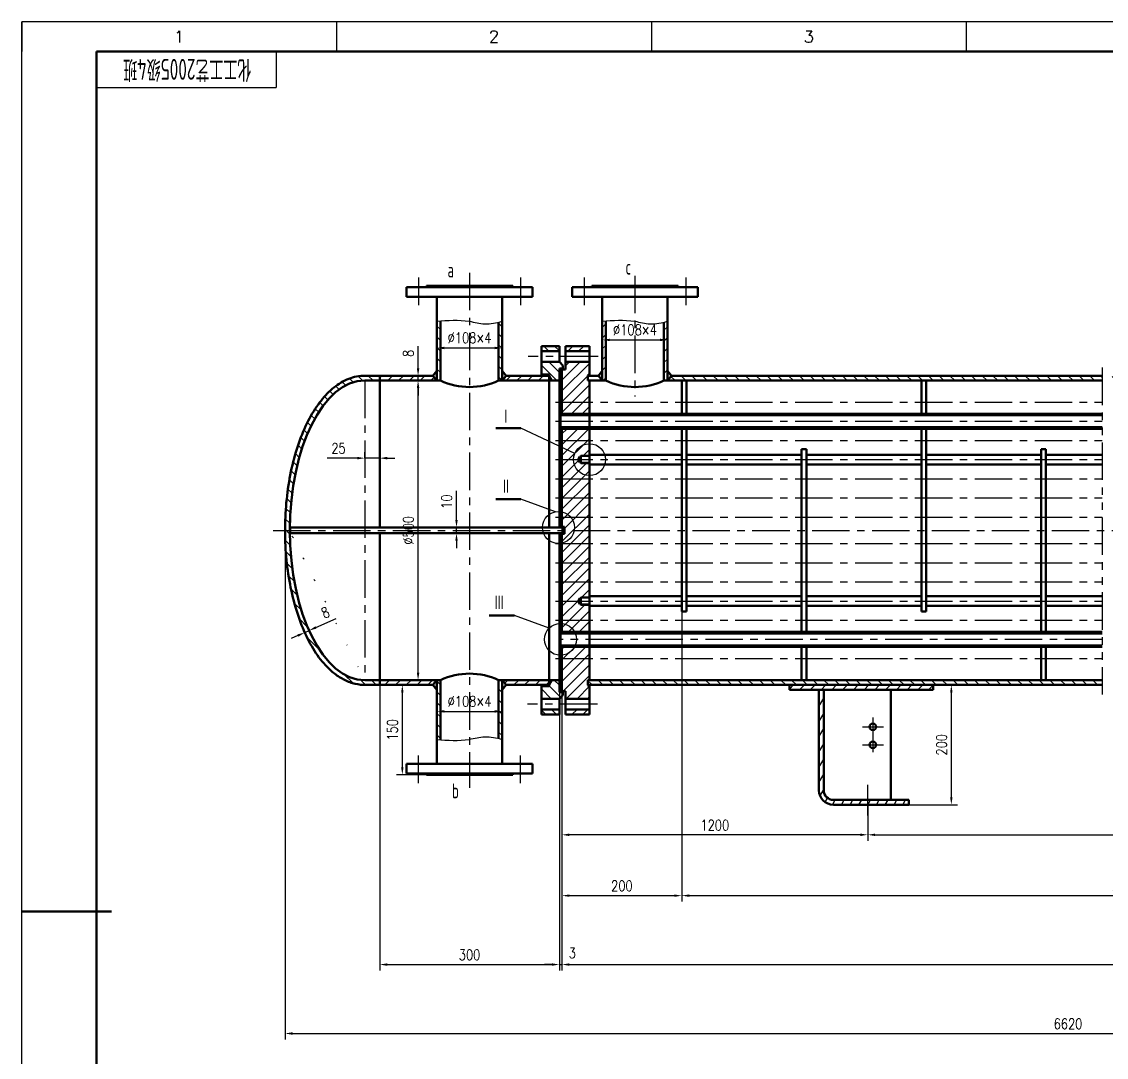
# Model space of a CAD drawing. Header units: millimetres. Extents: x -125 to 4088, y -50 to 2920.
# Drawn here: x -125 to 1686, y 1191 to 2920 of the extents above; entities that cross this region are included whole.
import ezdxf
from ezdxf.enums import TextEntityAlignment as Align

# ---------------------------------------------------------------- set-up
doc = ezdxf.new("R2010")
doc.units = ezdxf.units.MM
doc.header["$LTSCALE"] = 50
doc.linetypes.add('CENTER', pattern=[2, 1.25, -0.25, 0.25, -0.25])
doc.linetypes.add('PHANTOM', pattern=[2.5, 1.25, -0.25, 0.25, -0.25, 0.25, -0.25])
doc.layers.add('1轮廓实线层', color=7, linetype='Continuous', lineweight=50)
doc.layers.add('图框层', color=7, linetype='Continuous', lineweight=50)
for name, color, linetype in [('2细线层', 4, 'Continuous'), ('3中心线层', 1, 'CENTER'), ('5剖面线层', 2, 'Continuous'), ('6文字层', 3, 'Continuous'), ('7标注层', 4, 'Continuous'), ('9双点划线层', 6, 'PHANTOM')]:
    doc.layers.add(name, color=color, linetype=linetype)
doc.styles.add('PC_TEXTSTYLE', font='isocp.shx', dxfattribs={"width": 0.8, "bigfont": 'hzfs.shx'})
doc.styles.add('TH_GBDIM', font='romans.shx', dxfattribs={"width": 0.8, "bigfont": 'gbcbig.shx'})
doc.dimstyles.new('TH_GBDIM', dxfattribs={"dimscale": 5, "dimtxt": 3.5, "dimasz": 2.5, "dimexe": 2, "dimexo": 0, "dimgap": 1.5, "dimtad": 1, "dimdec": 1, "dimzin": 0, "dimdsep": 46, "dimtxsty": 'TH_GBDIM', "dimcen": 2.5, "dimclrd": 130, "dimclre": 130, "dimclrt": 3, "dimadec": 0, "dimazin": 0, "dimtfac": 0.714286, "dimtdec": 1, "dimtmove": 0, "dimatfit": 3, "dimfxl": 0, "dimtzin": 0, "dimlwd": -1, "dimlwe": -1, "dimarcsym": 0})
pattern_1 = [(0, (177.6696, 664.54855), (0.625, 0.625), [0.625, -0.625]), (90, (178.2946, 664.54855), (-0.625, 0.625), [0.625, -0.625])]
pattern_2 = [(45, (177.67, 503.648), (-8.980256, 8.980256), [])]
pattern_3 = [(135, (177.67, 503.648), (-8.98026, -8.98026), [])]

# ---------------------------------------------------------------- blocks, each defined once
blk = doc.blocks.new('*D7')
at = {"layer": '7标注层', "color": 130}
for p, q in [((844.4, 2404.4), (844.4, 2378.9)), ((953.4, 2404.4), (953.4, 2378.9)), ((856.9, 2388.9), (940.9, 2388.9))]:
    blk.add_line(p, q, dxfattribs=at)
for points in [[(856.9, 2390.9), (856.9, 2386.8), (844.4, 2388.9)], [(940.9, 2390.9), (940.9, 2386.8), (953.4, 2388.9)]]:
    blk.add_solid(points, dxfattribs=at)
at = {"layer": 'Defpoints', "color": 0}
for p in [(844.4, 2404.4), (953.4, 2404.4), (953.4, 2388.9)]:
    blk.add_point(p, dxfattribs=at)
at = {"layer": '7标注层', "color": 3, "insert": (898.9, 2405.6), "char_height": 17.5, "attachment_point": 5, "style": 'TH_GBDIM'}
blk.add_mtext('%%c108×4{}{}', dxfattribs=at)
blk = doc.blocks.new('*D8')
at = {"layer": '7标注层', "color": 130}
for p, q in [((568.2, 2391), (568.2, 2365.4)), ((677.2, 2391), (677.2, 2365.4)), ((580.7, 2375.4), (664.7, 2375.4))]:
    blk.add_line(p, q, dxfattribs=at)
for points in [[(580.7, 2377.5), (580.7, 2373.3), (568.2, 2375.4)], [(664.7, 2377.5), (664.7, 2373.3), (677.2, 2375.4)]]:
    blk.add_solid(points, dxfattribs=at)
at = {"layer": 'Defpoints', "color": 0}
for p in [(568.2, 2391), (677.2, 2391), (677.2, 2375.4)]:
    blk.add_point(p, dxfattribs=at)
at = {"layer": '7标注层', "color": 3, "insert": (622.7, 2392.2), "char_height": 17.5, "attachment_point": 5, "style": 'TH_GBDIM'}
blk.add_mtext('%%c108×4{}{}', dxfattribs=at)
blk = doc.blocks.new('*D9')
at = {"layer": '7标注层', "color": 130}
for p, q in [((568.2, 1784.4), (568.2, 1758.8)), ((677.2, 1784.4), (677.2, 1758.8)), ((580.7, 1768.8), (664.7, 1768.8))]:
    blk.add_line(p, q, dxfattribs=at)
for points in [[(580.7, 1770.9), (580.7, 1766.7), (568.2, 1768.8)], [(664.7, 1770.9), (664.7, 1766.7), (677.2, 1768.8)]]:
    blk.add_solid(points, dxfattribs=at)
at = {"layer": 'Defpoints', "color": 0}
for p in [(568.2, 1784.4), (677.2, 1784.4), (677.2, 1768.8)]:
    blk.add_point(p, dxfattribs=at)
at = {"layer": '7标注层', "color": 3, "insert": (622.7, 1785.5), "char_height": 17.5, "attachment_point": 5, "style": 'TH_GBDIM'}
blk.add_mtext('%%c108×4{}{}', dxfattribs=at)
blk = doc.blocks.new('*D13')
at = {"layer": '7标注层', "color": 130}
for p, q in [((777, 1802.5), (777, 1336.2)), ((2750.8, 1802.5), (2750.8, 1336.2)), ((789.5, 1346.2), (2738.3, 1346.2))]:
    blk.add_line(p, q, dxfattribs=at)
for points in [[(789.5, 1348.3), (789.5, 1344.1), (777, 1346.2)], [(2738.3, 1348.3), (2738.3, 1344.1), (2750.8, 1346.2)]]:
    blk.add_solid(points, dxfattribs=at)
at = {"layer": 'Defpoints', "color": 0}
for p in [(777, 1802.5), (2750.8, 1802.5), (2750.8, 1346.2)]:
    blk.add_point(p, dxfattribs=at)
at = {"layer": '7标注层', "color": 3, "insert": (1763.9, 1362.5), "char_height": 17.5, "attachment_point": 5, "style": 'TH_GBDIM'}
blk.add_mtext('5994{}{}', dxfattribs=at)
blk = doc.blocks.new('*D14')
at = {"layer": '7标注层', "color": 130}
for p, q in [((472.7, 1813), (472.7, 1336.2)), ((772.7, 1803), (772.7, 1336.2)), ((485.2, 1346.2), (760.2, 1346.2))]:
    blk.add_line(p, q, dxfattribs=at)
for points in [[(485.2, 1348.2), (485.2, 1344.1), (472.7, 1346.2)], [(760.2, 1348.2), (760.2, 1344.1), (772.7, 1346.2)]]:
    blk.add_solid(points, dxfattribs=at)
at = {"layer": 'Defpoints', "color": 0}
for p in [(472.7, 1813), (772.7, 1803), (772.7, 1346.2)]:
    blk.add_point(p, dxfattribs=at)
at = {"layer": '7标注层', "color": 3, "insert": (622.7, 1362.4), "char_height": 17.5, "attachment_point": 5, "style": 'TH_GBDIM'}
blk.add_mtext('300{}{}', dxfattribs=at)
blk = doc.blocks.new('*D15')
at = {"layer": '7标注层', "color": 130}
for p, q in [((435.2, 2191.5), (385.1, 2191.5)), ((447.7, 2191.5), (447.7, 2201.5)), ((472.7, 2191.5), (447.7, 2191.5)), ((472.7, 2191.5), (472.7, 2201.5)), ((485.2, 2191.5), (497.7, 2191.5))]:
    blk.add_line(p, q, dxfattribs=at)
for points in [[(435.2, 2193.6), (435.2, 2189.4), (447.7, 2191.5)], [(485.2, 2193.6), (485.2, 2189.4), (472.7, 2191.5)]]:
    blk.add_solid(points, dxfattribs=at)
at = {"layer": 'Defpoints', "color": 0}
for p in [(447.7, 2191.5), (472.7, 2191.5), (472.7, 2191.5)]:
    blk.add_point(p, dxfattribs=at)
at = {"layer": '7标注层', "color": 3, "insert": (403.9, 2207.8), "char_height": 17.5, "attachment_point": 5, "style": 'TH_GBDIM'}
blk.add_mtext('25{}{}', dxfattribs=at)
blk = doc.blocks.new('*D16')
at = {"layer": '7标注层', "color": 130}
for p, q in [((772.7, 1377.9), (772.7, 1336.2)), ((777, 1377.9), (777, 1336.2)), ((760.2, 1346.2), (747.7, 1346.2)), ((772.7, 1346.2), (777, 1346.2)), ((789.5, 1346.2), (802, 1346.2))]:
    blk.add_line(p, q, dxfattribs=at)
for points in [[(760.2, 1348.3), (760.2, 1344.1), (772.7, 1346.2)], [(789.5, 1348.3), (789.5, 1344.1), (777, 1346.2)]]:
    blk.add_solid(points, dxfattribs=at)
at = {"layer": 'Defpoints', "color": 0}
for p in [(772.7, 1377.9), (777, 1377.9), (777, 1346.2)]:
    blk.add_point(p, dxfattribs=at)
at = {"layer": '7标注层', "color": 3, "insert": (794.1, 1365.5), "char_height": 17.5, "attachment_point": 5, "style": 'TH_GBDIM'}
blk.add_mtext('3{}{}', dxfattribs=at)
blk = doc.blocks.new('*D17')
at = {"layer": '7标注层', "color": 130}
for p, q in [((977, 1935.5), (977, 1451.2)), ((2550.8, 1935.5), (2550.8, 1451.2)), ((989.5, 1461.2), (2538.3, 1461.2))]:
    blk.add_line(p, q, dxfattribs=at)
for points in [[(989.5, 1463.3), (989.5, 1459.2), (977, 1461.2)], [(2538.3, 1463.3), (2538.3, 1459.2), (2550.8, 1461.2)]]:
    blk.add_solid(points, dxfattribs=at)
at = {"layer": 'Defpoints', "color": 0}
for p in [(977, 1935.5), (2550.8, 1935.5), (2550.8, 1461.2)]:
    blk.add_point(p, dxfattribs=at)
at = {"layer": '7标注层', "color": 3, "insert": (1763.9, 1478), "char_height": 17.5, "attachment_point": 5, "style": 'TH_GBDIM'}
blk.add_mtext('200×28=5600{}{}', dxfattribs=at)
blk = doc.blocks.new('*D18')
at = {"layer": '7标注层', "color": 130}
for p, q in [((1287.4, 1613), (1287.4, 1552.8)), ((2255.3, 1613), (2255.3, 1552.8)), ((1299.9, 1562.8), (2242.8, 1562.8))]:
    blk.add_line(p, q, dxfattribs=at)
for points in [[(1299.9, 1564.8), (1299.9, 1560.7), (1287.4, 1562.8)], [(2242.8, 1564.8), (2242.8, 1560.7), (2255.3, 1562.8)]]:
    blk.add_solid(points, dxfattribs=at)
at = {"layer": 'Defpoints', "color": 0}
for p in [(1287.4, 1613), (2255.3, 1613), (2255.3, 1562.8)]:
    blk.add_point(p, dxfattribs=at)
at = {"layer": '7标注层', "color": 3, "insert": (1771.4, 1579), "char_height": 17.5, "attachment_point": 5, "style": 'TH_GBDIM'}
blk.add_mtext('3600{}{}', dxfattribs=at)
blk = doc.blocks.new('*D19')
at = {"layer": '7标注层', "color": 130}
for p, q in [((777, 1677.5), (777, 1552.8)), ((1287.4, 1582.9), (1287.4, 1552.8)), ((1274.9, 1562.8), (789.5, 1562.8))]:
    blk.add_line(p, q, dxfattribs=at)
for points in [[(789.5, 1564.9), (789.5, 1560.7), (777, 1562.8)], [(1274.9, 1564.9), (1274.9, 1560.7), (1287.4, 1562.8)]]:
    blk.add_solid(points, dxfattribs=at)
at = {"layer": 'Defpoints', "color": 0}
for p in [(777, 1677.5), (1287.4, 1582.9), (777, 1562.8)]:
    blk.add_point(p, dxfattribs=at)
at = {"layer": '7标注层', "color": 3, "insert": (1032.2, 1579), "char_height": 17.5, "attachment_point": 5, "style": 'TH_GBDIM'}
blk.add_mtext('1200{}{}', dxfattribs=at)
blk = doc.blocks.new('*D20')
at = {"layer": '7标注层', "color": 130}
for p, q in [((1401.9, 1813), (1437.1, 1813)), ((1427.1, 1625.5), (1427.1, 1800.5)), ((1356.1, 1613), (1437.1, 1613))]:
    blk.add_line(p, q, dxfattribs=at)
for points in [[(1425, 1800.5), (1429.1, 1800.5), (1427.1, 1813)], [(1425, 1625.5), (1429.1, 1625.5), (1427.1, 1613)]]:
    blk.add_solid(points, dxfattribs=at)
at = {"layer": 'Defpoints', "color": 0}
for p in [(1401.9, 1813), (1427.1, 1813), (1356.1, 1613)]:
    blk.add_point(p, dxfattribs=at)
at = {"layer": '7标注层', "color": 3, "insert": (1410.8, 1713), "char_height": 17.5, "attachment_point": 5, "rotation": 90, "style": 'TH_GBDIM'}
blk.add_mtext('200{}{}', dxfattribs=at)
blk = doc.blocks.new('*D21')
at = {"layer": '7标注层', "color": 130}
for p, q in [((550.7, 1813), (500.5, 1813)), ((510.5, 1675.5), (510.5, 1800.5)), ((550.7, 1663), (500.5, 1663))]:
    blk.add_line(p, q, dxfattribs=at)
for points in [[(508.4, 1800.5), (512.6, 1800.5), (510.5, 1813)], [(508.4, 1675.5), (512.6, 1675.5), (510.5, 1663)]]:
    blk.add_solid(points, dxfattribs=at)
at = {"layer": 'Defpoints', "color": 0}
for p in [(510.5, 1813), (550.7, 1813), (550.7, 1663)]:
    blk.add_point(p, dxfattribs=at)
at = {"layer": '7标注层', "color": 3, "insert": (494.2, 1738), "char_height": 17.5, "attachment_point": 5, "rotation": 90, "style": 'TH_GBDIM'}
blk.add_mtext('150{}{}', dxfattribs=at)
blk = doc.blocks.new('*D22')
at = {"layer": '7标注层', "color": 130}
for p, q in [((314.7, 2071.9), (314.7, 1221.1)), ((2929, 2070.8), (2929, 1221.1)), ((327.2, 1231.1), (2916.5, 1231.1))]:
    blk.add_line(p, q, dxfattribs=at)
for points in [[(327.2, 1233.2), (327.2, 1229), (314.7, 1231.1)], [(2916.5, 1233.2), (2916.5, 1229), (2929, 1231.1)]]:
    blk.add_solid(points, dxfattribs=at)
at = {"layer": 'Defpoints', "color": 0}
for p in [(314.7, 2071.9), (2929, 2070.8), (2929, 1231.1)]:
    blk.add_point(p, dxfattribs=at)
at = {"layer": '7标注层', "color": 3, "insert": (1621.9, 1247.3), "char_height": 17.5, "attachment_point": 5, "style": 'TH_GBDIM'}
blk.add_mtext('6620{}{}', dxfattribs=at)
blk = doc.blocks.new('*D50')
at = {"layer": '7标注层', "color": 130}
for p, q in [((777, 1539.2), (777, 1451.2)), ((977, 1539.2), (977, 1451.2)), ((789.5, 1461.2), (964.5, 1461.2))]:
    blk.add_line(p, q, dxfattribs=at)
for points in [[(789.5, 1463.3), (789.5, 1459.2), (777, 1461.2)], [(964.5, 1463.3), (964.5, 1459.2), (977, 1461.2)]]:
    blk.add_solid(points, dxfattribs=at)
at = {"layer": 'Defpoints', "color": 0}
for p in [(777, 1539.2), (977, 1539.2), (977, 1461.2)]:
    blk.add_point(p, dxfattribs=at)
at = {"layer": '7标注层', "color": 3, "insert": (877, 1477.5), "char_height": 17.5, "attachment_point": 5, "style": 'TH_GBDIM'}
blk.add_mtext('200{}{}', dxfattribs=at)
blk = doc.blocks.new('*D51')
at = {"layer": '7标注层', "color": 130}
for p, q in [((366.2, 1908.9), (399.8, 1924)), ((347.5, 1900.5), (354.8, 1903.7)), ((354.8, 1903.8), (358.9, 1894.6)), ((336.1, 1895.3), (324.7, 1890.2)), ((347.5, 1900.5), (351.6, 1891.3))]:
    blk.add_line(p, q, dxfattribs=at)
for points in [[(365.4, 1910.8), (367.1, 1907), (354.8, 1903.7)], [(335.3, 1897.2), (337, 1893.4), (347.5, 1900.5)]]:
    blk.add_solid(points, dxfattribs=at)
at = {"layer": 'Defpoints', "color": 0}
for p in [(354.8, 1903.8), (354.8, 1903.7), (347.5, 1900.5)]:
    blk.add_point(p, dxfattribs=at)
at = {"layer": '7标注层', "color": 3, "insert": (382, 1933.8), "char_height": 17.5, "attachment_point": 5, "rotation": 24.2265, "style": 'TH_GBDIM'}
blk.add_mtext('8{}{}', dxfattribs=at)
blk = doc.blocks.new('*D53')
at = {"layer": '7标注层', "color": 130}
for p, q in [((514.4, 2321), (546.8, 2321)), ((536.8, 1833.5), (536.8, 2308.5)), ((511, 1821), (546.8, 1821))]:
    blk.add_line(p, q, dxfattribs=at)
for points in [[(534.7, 2308.5), (538.9, 2308.5), (536.8, 2321)], [(534.7, 1833.5), (538.9, 1833.5), (536.8, 1821)]]:
    blk.add_solid(points, dxfattribs=at)
at = {"layer": 'Defpoints', "color": 0}
for p in [(514.4, 2321), (536.8, 2321), (511, 1821)]:
    blk.add_point(p, dxfattribs=at)
at = {"layer": '7标注层', "color": 3, "insert": (520.5, 2071), "char_height": 17.5, "attachment_point": 5, "rotation": 90, "style": 'TH_GBDIM'}
blk.add_mtext('%%c500{}{}', dxfattribs=at)
blk = doc.blocks.new('*D54')
at = {"layer": '7标注层', "color": 130}
for p, q in [((536.8, 2341.5), (536.8, 2378.3)), ((530.6, 2321), (546.8, 2321)), ((535.3, 2329), (546.8, 2329)), ((536.8, 2321), (536.8, 2329)), ((536.8, 2308.5), (536.8, 2296))]:
    blk.add_line(p, q, dxfattribs=at)
for points in [[(534.7, 2341.5), (538.9, 2341.5), (536.8, 2329)], [(534.7, 2308.5), (538.9, 2308.5), (536.8, 2321)]]:
    blk.add_solid(points, dxfattribs=at)
at = {"layer": 'Defpoints', "color": 0}
for p in [(530.6, 2321), (535.3, 2329), (536.8, 2329)]:
    blk.add_point(p, dxfattribs=at)
at = {"layer": '7标注层', "color": 3, "insert": (520.5, 2366.2), "char_height": 17.5, "attachment_point": 5, "rotation": 90, "style": 'TH_GBDIM'}
blk.add_mtext('8{}{}', dxfattribs=at)
blk = doc.blocks.new('*D56')
at = {"layer": '7标注层', "color": 130}
for p, q in [((600.9, 2088.5), (600.9, 2136.7)), ((608.3, 2076), (590.9, 2076)), ((608.3, 2066), (590.9, 2066)), ((600.9, 2066), (600.9, 2076)), ((600.9, 2053.5), (600.9, 2041))]:
    blk.add_line(p, q, dxfattribs=at)
for points in [[(598.8, 2088.5), (603, 2088.5), (600.9, 2076)], [(598.8, 2053.5), (603, 2053.5), (600.9, 2066)]]:
    blk.add_solid(points, dxfattribs=at)
at = {"layer": 'Defpoints', "color": 0}
for p in [(600.9, 2076), (608.3, 2076), (608.3, 2066)]:
    blk.add_point(p, dxfattribs=at)
at = {"layer": '7标注层', "color": 3, "insert": (584.6, 2118.8), "char_height": 17.5, "attachment_point": 5, "rotation": 90, "style": 'TH_GBDIM'}
blk.add_mtext('10{}{}', dxfattribs=at)
blk = doc.blocks.new('PC_TYDH_BLOCK')
at = {"layer": '2细线层', "linetype": 'Continuous'}
for p in [(60, 0), (0, -12)]:
    blk.add_line(p, (60, -12), dxfattribs=at)
at = {"layer": '6文字层', "style": 'PC_TEXTSTYLE', "width": 1.815486}
blk.add_attdef('图样代号', text='', height=7, rotation=180, dxfattribs=at).set_placement((58.24, -2.4), (2.35, -2.4), align=Align.FIT)

msp = doc.modelspace()

# ---------------------------------------------------------------- hatches: boundary and pattern name
at = {"layer": '5剖面线层'}
h = msp.add_hatch(dxfattribs=at)
h.set_pattern_fill('ANSI31', color=256, scale=4, angle=90, style=0)
h.set_pattern_definition(pattern_3)
edge = h.paths.add_edge_path()
edge.add_spline(control_points=[(574.22, 2420.43), (572.22, 2420.27), (570.22, 2420.1), (568.22, 2419.93)], knot_values=[0.3286804, 0.3286804, 0.3286804, 0.3286804, 6.2978922, 6.2978922, 6.2978922, 6.2978922], degree=3, periodic=0)
edge.add_line((568.22, 2419.93), (568.22, 2321))
edge.add_line((568.22, 2321), (574.22, 2321))
edge.add_line((574.22, 2321), (574.22, 2420.43))
edge = h.paths.add_edge_path()
edge.add_spline(control_points=[(677.22, 2419.9), (675.22, 2419.41), (673.22, 2418.92), (671.22, 2418.46)], knot_values=[103.9673169, 103.9673169, 103.9673169, 103.9673169, 110.0258481, 110.0258481, 110.0258481, 110.0258481], degree=3, periodic=0)
edge.add_line((671.22, 2418.46), (671.22, 2321))
edge.add_line((671.22, 2321), (677.22, 2321))
edge.add_line((677.22, 2321), (677.22, 2419.9))
h = msp.add_hatch(dxfattribs=at)
h.set_pattern_fill('ANSI31', color=256, scale=4, style=0)
h.set_pattern_definition(pattern_2)
edge = h.paths.add_edge_path()
edge.add_spline(control_points=[(850.35, 2420.43), (848.35, 2420.27), (846.35, 2420.1), (844.35, 2419.93)], knot_values=[0.3286804, 0.3286804, 0.3286804, 0.3286804, 6.2978922, 6.2978922, 6.2978922, 6.2978922], degree=3, periodic=0)
edge.add_line((844.35, 2419.93), (844.35, 2321))
edge.add_line((844.35, 2321), (850.35, 2321))
edge.add_line((850.35, 2321), (850.35, 2420.43))
edge = h.paths.add_edge_path()
edge.add_spline(control_points=[(953.35, 2419.9), (951.35, 2419.41), (949.35, 2418.92), (947.35, 2418.46)], knot_values=[103.9673169, 103.9673169, 103.9673169, 103.9673169, 110.0258481, 110.0258481, 110.0258481, 110.0258481], degree=3, periodic=0)
edge.add_line((947.35, 2418.46), (947.35, 2321))
edge.add_line((947.35, 2321), (953.35, 2321))
edge.add_line((953.35, 2321), (953.35, 2419.9))
h = msp.add_hatch(dxfattribs=at)
h.set_pattern_fill('ANSI31', color=256, scale=4, angle=90, style=0)
h.paths.add_polyline_path([(742.72, 2378.5), (742.72, 2370), (772.72, 2370), (772.72, 2378.5)])
h.paths.add_polyline_path([(742.72, 2352), (742.72, 2331), (755.72, 2331), (755.72, 2329), (760.34, 2321), (772.72, 2321), (772.72, 2329), (772.72, 2341), (778.72, 2341), (778.72, 2346), (772.72, 2352)])
h = msp.add_hatch(dxfattribs=at)
h.set_pattern_fill('ANSI31', color=256, scale=4, style=0)
h.set_pattern_definition(pattern_2)
h.paths.add_polyline_path([(823.02, 2378.5), (783.02, 2378.5), (783.02, 2370), (823.02, 2370)])
h = msp.add_hatch(color=256, dxfattribs=at)
h.paths.add_polyline_path([(568.22, 2321), (568.22, 2337.12), (561.65, 2329)])
h.paths.add_polyline_path([(677.22, 2321), (683.78, 2329), (677.22, 2337.12)])
h = msp.add_hatch(dxfattribs=at)
h.set_pattern_fill('纤维材料', color=256, style=0)
h.set_pattern_definition([(0, (177.6696, 664.5486), (1.25, 1.25), [1.25, -1.25]), (90, (178.9196, 664.5486), (-1.25, 1.25), [1.25, -1.25])])
h.paths.add_polyline_path([(772.72, 2321.64), (777.02, 2321.64), (777.02, 2339.04), (772.72, 2339.04), (772.72, 2329)])
h = msp.add_hatch(dxfattribs=at)
h.set_pattern_fill('ANSI31', color=256, scale=4, style=0)
h.paths.add_polyline_path([(823.02, 2321), (820.33, 2321), (820.33, 2329.57), (823.02, 2331), (823.02, 2352), (783.02, 2352), (783.02, 2339.5), (777.02, 2339.5), (777.02, 2285), (823.02, 2285)])
h.paths.add_polyline_path([(823.02, 2285), (777.02, 2285), (777.02, 2265.5), (823.02, 2265.5)])
h.paths.add_polyline_path([(823.02, 2240.5), (777.02, 2240.5), (777.02, 2221), (823.02, 2221)])
h.paths.add_polyline_path([(823.02, 2221), (777.02, 2221), (777.02, 2189), (804.13, 2189), (807.02, 2194), (808.41, 2194), (808.41, 2195.13), (823.02, 2195.13)])
h.paths.add_polyline_path([(823.02, 2182.88), (808.41, 2182.88), (808.41, 2184), (807.02, 2184), (804.13, 2189), (777.02, 2189), (777.02, 2157), (823.02, 2157)])
h.paths.add_polyline_path([(823.02, 2157), (777.02, 2157), (777.02, 2125), (823.02, 2125)])
h.paths.add_polyline_path([(823.02, 2125), (777.02, 2125), (777.02, 2093), (823.02, 2093)])
h.paths.add_polyline_path([(823.02, 2093), (777.02, 2093), (777.02, 2077), (781.02, 2077), (781.02, 2071), (823.02, 2071)])
h.paths.add_polyline_path([(823.02, 2071), (781.02, 2071), (781.02, 2065), (777.02, 2065), (777.02, 2049), (823.02, 2049)])
h.paths.add_polyline_path([(823.02, 2049), (777.02, 2049), (777.02, 2017), (823.02, 2017)])
h.paths.add_polyline_path([(823.02, 2017), (777.02, 2017), (777.02, 1985), (823.02, 1985)])
h.paths.add_polyline_path([(823.02, 1985), (777.02, 1985), (777.02, 1953), (804.13, 1953), (807.02, 1958), (808.41, 1958), (808.41, 1959.13), (823.02, 1959.13)])
h.paths.add_polyline_path([(823.02, 1946.88), (808.41, 1946.88), (808.41, 1948), (807.02, 1948), (804.13, 1953), (777.02, 1953), (777.02, 1921), (823.02, 1921)])
h.paths.add_polyline_path([(823.02, 1921), (777.02, 1921), (777.02, 1901.5), (823.02, 1901.5)])
h.paths.add_polyline_path([(823.02, 1876.5), (777.02, 1876.5), (777.02, 1857), (823.02, 1857)])
h.paths.add_polyline_path([(823.02, 1857), (777.02, 1857), (777.02, 1802.5), (783.02, 1802.5), (783.02, 1790), (823.02, 1790), (823.02, 1811), (820.33, 1812.44), (820.33, 1821), (823.02, 1821)])
h.paths.add_polyline_path([(823.02, 1772), (783.02, 1772), (783.02, 1763.5), (823.02, 1763.5)])
h = msp.add_hatch(color=256, dxfattribs=at)
h.paths.add_polyline_path([(838.09, 2329), (844.35, 2321), (844.35, 2337.49)])
h.paths.add_polyline_path([(953.35, 2337.49), (953.35, 2321), (959.92, 2329)])
h = msp.add_hatch(dxfattribs=at)
h.set_pattern_fill('ANSI31', color=256, scale=4, angle=90, style=0)
h.set_pattern_definition(pattern_3)
edge = h.paths.add_edge_path()
edge.add_ellipse((447.72, 2071), major_axis=(0, -250), ratio=0.5, start_angle=180, end_angle=268.67769, ccw=False)
edge.add_line((447.72, 2321), (472.72, 2321))
edge.add_line((472.72, 2321), (472.72, 2329))
edge.add_line((472.72, 2329), (447.72, 2329))
edge.add_spline(control_points=[(447.72, 2329), (443.21, 2329), (438.69, 2328.57), (429.75, 2326.85), (425.32, 2325.56), (416.61, 2322.17), (412.33, 2320.07), (400.13, 2312.85), (392.47, 2306.71), (378.01, 2291.97), (371.2, 2283.35), (358.37, 2263.65), (352.37, 2252.48), (341.59, 2228.21), (336.79, 2215.1), (328.54, 2187.4), (325.08, 2172.8), (319.6, 2142.59), (317.58, 2126.99), (315.25, 2097.88), (314.72, 2084.44), (314.72, 2071)], knot_values=[3.1415927, 3.1415927, 3.1415927, 3.1415927, 3.2375845, 3.2375845, 3.3335764, 3.3335764, 3.4295683, 3.4295683, 3.6130013, 3.6130013, 3.7964343, 3.7964343, 3.9857441, 3.9857441, 4.175054, 4.175054, 4.3643638, 4.3643638, 4.5536736, 4.5536736, 4.7123889, 4.7123889, 4.7123889, 4.7123889], degree=3, periodic=0)
edge.add_line((314.72, 2071), (322.72, 2071))
edge.add_ellipse((447.72, 2071), major_axis=(0, -250), ratio=0.5, start_angle=268.85401, end_angle=270, ccw=False)
edge = h.paths.add_edge_path()
edge.add_ellipse((447.72, 2071), major_axis=(0, -250), ratio=0.5, start_angle=271.32231, end_angle=360, ccw=False)
edge.add_ellipse((447.72, 2071), major_axis=(0, -250), ratio=0.5, start_angle=270, end_angle=271.14599, ccw=False)
edge.add_line((322.72, 2071), (314.72, 2071))
edge.add_spline(control_points=[(314.72, 2071), (314.72, 2068.41), (314.74, 2065.82), (315.02, 2047.21), (316.03, 2031.24), (319.53, 1999.93), (322.02, 1984.59), (328.42, 1955.08), (332.32, 1940.91), (341.43, 1914.22), (346.62, 1901.7), (358.17, 1878.72), (364.52, 1868.26), (378.21, 1849.77), (385.56, 1841.74), (398.63, 1830.56), (404.12, 1826.67), (415.42, 1820.27), (421.24, 1817.77), (433.1, 1814.27), (439.14, 1813.27), (446.03, 1813.02), (446.87, 1813), (447.72, 1813)], knot_values=[4.7123889, 4.7123889, 4.7123889, 4.7123889, 4.7429834, 4.7429834, 4.9322932, 4.9322932, 5.121603, 5.121603, 5.3109128, 5.3109128, 5.5002227, 5.5002227, 5.6895325, 5.6895325, 5.8788423, 5.8788423, 6.0076438, 6.0076438, 6.1364453, 6.1364453, 6.2652467, 6.2652467, 6.2831853, 6.2831853, 6.2831853, 6.2831853], degree=3, periodic=0)
edge.add_line((447.72, 1813), (472.72, 1813))
edge.add_line((472.72, 1813), (472.72, 1821))
edge.add_line((472.72, 1821), (447.72, 1821))
h = msp.add_hatch(dxfattribs=at)
h.set_pattern_fill('ANSI31', color=256, scale=4, style=0)
h.set_pattern_definition(pattern_2)
h.paths.add_polyline_path([(561.65, 2329), (472.72, 2329), (472.72, 2321), (568.22, 2321)])
h.paths.add_polyline_path([(755.72, 2329), (683.78, 2329), (677.22, 2321), (755.72, 2321)])
h.paths.add_polyline_path([(568.22, 1821), (472.72, 1821), (472.72, 1813), (561.65, 1813)])
h.paths.add_polyline_path([(755.72, 1821), (677.22, 1821), (683.78, 1813), (755.72, 1813)])
h = msp.add_hatch(color=256, dxfattribs=at)
h.paths.add_polyline_path([(742.72, 2331), (741.56, 2329), (743.87, 2329)])
h.paths.add_polyline_path([(755.72, 2329), (755.72, 2321), (760.34, 2321)])
h = msp.add_hatch(dxfattribs=at)
h.set_pattern_fill('ANSI31', color=256, scale=4, angle=90, style=0)
h.paths.add_polyline_path([(1678.9, 2329), (959.92, 2329), (953.35, 2321), (1678.9, 2321)])
h.paths.add_polyline_path([(2717.75, 2329), (1695.52, 2329), (1695.52, 2321), (2717.75, 2321)])
h.paths.add_polyline_path([(1678.9, 1821), (810.02, 1821), (810.02, 1813), (1678.9, 1813)])
h.paths.add_polyline_path([(2569.81, 1821), (1695.52, 1821), (1695.52, 1813), (2563.24, 1813)])
for points in [[(823.02, 2331), (820.33, 2329.57), (820.33, 2329), (824.17, 2329)], [(823.02, 1811), (820.33, 1812.44), (820.33, 1813), (824.17, 1813)]]:
    msp.add_hatch(color=256, dxfattribs=at).paths.add_polyline_path(points)
h = msp.add_hatch(color=256, dxfattribs=at)
h.paths.add_polyline_path([(777.02, 2267.49), (774.52, 2265.5), (777.02, 2265.5)])
h.paths.add_polyline_path([(777.02, 2240.5), (774.52, 2240.5), (777.02, 2238.52)])
h = msp.add_hatch(color=256, dxfattribs=at)
edge = h.paths.add_edge_path()
edge.add_ellipse((447.72, 2071), major_axis=(0, -250), ratio=0.5, start_angle=268.67769, end_angle=268.85401)
edge.add_line((322.74, 2076), (324.25, 2076))
edge.add_line((324.25, 2076), (322.75, 2076.77))
edge = h.paths.add_edge_path()
edge.add_line((324.25, 2066), (322.74, 2066))
edge.add_ellipse((447.72, 2071), major_axis=(0, -250), ratio=0.5, start_angle=271.14599, end_angle=271.32231)
edge.add_line((322.75, 2065.24), (324.25, 2066))
h = msp.add_hatch(dxfattribs=at)
h.set_pattern_fill('纤维材料', color=256, scale=0.5, style=0)
h.set_pattern_definition(pattern_1)
h.paths.add_polyline_path([(781.02, 2077), (778.02, 2077), (778.02, 2071), (781.02, 2071)])
h.paths.add_polyline_path([(781.02, 2071), (778.02, 2071), (778.02, 2065), (781.02, 2065)])
h = msp.add_hatch(color=256, dxfattribs=at)
h.paths.add_polyline_path([(777.02, 1874.52), (774.52, 1876.5), (777.02, 1876.5)])
h.paths.add_polyline_path([(777.02, 1901.5), (774.52, 1901.5), (777.02, 1903.49)])
h = msp.add_hatch(color=256, dxfattribs=at)
h.paths.add_polyline_path([(568.22, 1821), (568.22, 1804.88), (561.65, 1813)])
h.paths.add_polyline_path([(677.22, 1821), (683.78, 1813), (677.22, 1804.88)])
h = msp.add_hatch(dxfattribs=at)
h.set_pattern_fill('ANSI31', color=256, scale=4, angle=90, style=0)
h.set_pattern_definition(pattern_3)
edge = h.paths.add_edge_path()
edge.add_line((574.22, 1821), (568.22, 1821))
edge.add_line((568.22, 1821), (568.22, 1722.08))
edge.add_spline(control_points=[(568.22, 1722.08), (570.22, 1721.91), (572.22, 1721.74), (574.22, 1721.58)], knot_values=[0.3286804, 0.3286804, 0.3286804, 0.3286804, 6.2978922, 6.2978922, 6.2978922, 6.2978922], degree=3, periodic=0)
edge.add_line((574.22, 1721.58), (574.22, 1821))
edge = h.paths.add_edge_path()
edge.add_line((677.22, 1821), (671.22, 1821))
edge.add_line((671.22, 1821), (671.22, 1723.55))
edge.add_spline(control_points=[(671.22, 1723.55), (673.22, 1723.09), (675.22, 1722.6), (677.22, 1722.11)], knot_values=[103.9673169, 103.9673169, 103.9673169, 103.9673169, 110.0258481, 110.0258481, 110.0258481, 110.0258481], degree=3, periodic=0)
edge.add_line((677.22, 1722.11), (677.22, 1821))
h = msp.add_hatch(color=256, dxfattribs=at)
h.paths.add_polyline_path([(742.72, 1811), (741.56, 1813), (743.87, 1813)])
h.paths.add_polyline_path([(755.72, 1813), (755.72, 1821), (760.34, 1821)])
h = msp.add_hatch(dxfattribs=at)
h.set_pattern_fill('ANSI31', color=256, scale=4, angle=90, style=0)
h.set_pattern_definition(pattern_3)
h.paths.add_polyline_path([(755.72, 1811), (742.72, 1811), (742.72, 1790), (772.72, 1790), (778.72, 1796), (778.72, 1801), (772.72, 1801), (772.72, 1813), (772.72, 1821), (760.34, 1821), (755.72, 1813)])
h.paths.add_polyline_path([(742.72, 1772), (742.72, 1763.5), (772.72, 1763.5), (772.72, 1772)])
h = msp.add_hatch(dxfattribs=at)
h.set_pattern_fill('纤维材料', color=256, scale=0.5, style=0)
h.set_pattern_definition(pattern_1)
h.paths.add_polyline_path([(777.02, 1820.36), (772.72, 1820.36), (772.72, 1813), (777.02, 1813)])
h.paths.add_polyline_path([(777.02, 1813), (772.72, 1813), (772.72, 1802.97), (777.02, 1802.97)])
h = msp.add_hatch(dxfattribs=at)
h.set_pattern_fill('ANSI31', color=256, scale=4, style=0)
h.set_pattern_definition(pattern_2)
h.paths.add_polyline_path([(1396.85, 1813), (1156.85, 1813), (1156.85, 1805), (1396.85, 1805)])
h = msp.add_hatch(dxfattribs=at)
h.set_pattern_fill('ANSI31', color=256, scale=4, angle=15, style=0)
h.set_pattern_definition([(60, (177.67, 503.648), (-10.99852, 6.35), [])])
h.paths.add_polyline_path([(1214.12, 1805), (1206.12, 1805), (1206.12, 1637, 0.4142136), (1230.12, 1613), (1356.12, 1613), (1356.12, 1621), (1230.12, 1621, -0.4142136), (1214.12, 1637)])
h.paths.add_polyline_path([(2340.75, 1805), (2332.75, 1805), (2332.75, 1637, -0.4142136), (2316.75, 1621), (2190.75, 1621), (2190.75, 1613), (2316.75, 1613, 0.4142136), (2340.75, 1637)])

# ---------------------------------------------------------------- linework, layer by layer
at = {"layer": '1轮廓实线层'}
for p, q in [((517.72, 2477), (517.72, 2461)), ((517.72, 2477), (727.72, 2477)), ((550.72, 2479), (550.72, 2477)), ((550.72, 2479), (694.72, 2479)), ((694.72, 2479), (694.72, 2477)), ((727.72, 2461), (727.72, 2477)), ((793.85, 2477), (1003.85, 2477)), ((793.85, 2477), (793.85, 2461)), ((826.85, 2479), (970.85, 2479)), ((826.85, 2479), (826.85, 2477)), ((970.85, 2479), (970.85, 2477)), ((1003.85, 2461), (1003.85, 2477)), ((517.72, 2461), (727.72, 2461)), ((568.22, 2321), (568.22, 2461)), ((677.22, 2321), (677.22, 2461)), ((793.85, 2461), (1003.85, 2461)), ((844.35, 2321), (844.35, 2461)), ((953.35, 2321), (953.35, 2461)), ((574.22, 2321), (574.22, 2420.43)), ((671.22, 2321), (671.22, 2418.52)), ((850.35, 2321), (850.35, 2420.43)), ((947.35, 2321), (947.35, 2418.46)), ((772.72, 2378.5), (742.72, 2378.5)), ((742.72, 2378.5), (742.72, 2331)), ((772.72, 2352), (772.72, 2378.5)), ((783.02, 2378.5), (823.02, 2378.5)), ((783.02, 2339.5), (783.02, 2378.5)), ((823.02, 2378.5), (823.02, 2331)), ((772.72, 2370), (742.72, 2370)), ((783.02, 2370), (823.02, 2370)), ((568.22, 2337.12), (561.65, 2329)), ((677.22, 2337.12), (683.78, 2329)), ((772.72, 2352), (742.72, 2352)), ((778.72, 2346), (772.72, 2352)), ((772.72, 2329), (772.72, 2341)), ((778.72, 2341), (772.72, 2341)), ((772.72, 2339.04), (777.02, 2339.04)), ((783.02, 2339.5), (777.02, 2339.5)), ((777.02, 2339.5), (777.02, 2265.5)), ((777.02, 2339.5), (783.02, 2339.5)), ((778.72, 2341), (778.72, 2346)), ((783.02, 2352), (823.02, 2352)), ((844.35, 2337.49), (838.09, 2329)), ((953.35, 2337.49), (959.92, 2329)), ((447.72, 2329), (472.72, 2329)), ((447.72, 2321), (574.22, 2321)), ((472.72, 2329), (472.72, 2076)), ((472.72, 2329), (561.65, 2329)), ((561.65, 2329), (568.22, 2321)), ((671.22, 2321), (755.72, 2321)), ((683.78, 2329), (677.22, 2321)), ((683.78, 2329), (755.72, 2329)), ((742.72, 2331), (741.56, 2329)), ((742.72, 2331), (743.87, 2329)), ((742.72, 2331), (755.72, 2331)), ((755.72, 2331), (755.72, 2076)), ((755.72, 2329), (755.72, 2321)), ((755.72, 2329), (760.34, 2321)), ((755.72, 2321), (772.72, 2321)), ((772.72, 2329), (772.72, 2076)), ((772.72, 2321.64), (777.02, 2321.64)), ((823.02, 2331), (820.33, 2329.57)), ((820.33, 2329.57), (820.33, 2321)), ((820.33, 2329), (838.09, 2329)), ((820.33, 2321), (850.35, 2321)), ((823.02, 2331), (824.17, 2329)), ((823.02, 1821), (823.02, 2321)), ((838.09, 2329), (844.35, 2321)), ((947.35, 2321), (1678.9, 2321)), ((959.92, 2329), (953.35, 2321)), ((959.92, 2329), (1678.9, 2329)), ((977.02, 2321), (977.02, 2265.5)), ((985.02, 2321), (985.02, 2265.5)), ((1377.02, 2321), (1385.02, 2321)), ((1377.02, 2321), (1377.02, 2265.5)), ((1385.02, 2321), (1385.02, 2265.5)), ((774.52, 2265.5), (777.02, 2267.49)), ((774.52, 2265.5), (1678.9, 2265.5)), ((777.02, 2265.5), (774.52, 2265.5)), ((774.52, 2265.5), (774.52, 2240.5)), ((774.52, 2263), (1678.9, 2263)), ((708.5, 2241.69), (666.72, 2241.69)), ((774.52, 2243), (1678.9, 2243)), ((774.52, 2240.5), (1678.9, 2240.5)), ((774.52, 2240.5), (777.02, 2238.52)), ((777.02, 2240.5), (777.02, 2077)), ((977.02, 2240.5), (977.02, 1935.5)), ((985.02, 2240.5), (985.02, 1935.5)), ((1377.02, 2240.5), (1377.02, 1935.5)), ((1385.02, 2240.5), (1385.02, 1935.5)), ((807.02, 2194), (804.13, 2189)), ((807.02, 2194), (807.02, 2184)), ((808.41, 2194), (807.02, 2194)), ((808.41, 2195.13), (808.41, 2182.88)), ((808.41, 2195.13), (823.02, 2195.13)), ((823.02, 2197), (977.02, 2197)), ((985.02, 2197), (1177.02, 2197)), ((1177.02, 2206.51), (1177.02, 1901.5)), ((1177.02, 2206.51), (1185.02, 2206.51)), ((1185.02, 2206.51), (1185.02, 1901.5)), ((1185.02, 2197), (1377.02, 2197)), ((1385.02, 2197), (1577.02, 2197)), ((1577.02, 2206.51), (1585.02, 2206.51)), ((1577.02, 2206.51), (1577.02, 1901.5)), ((1585.02, 2206.51), (1585.02, 1901.5)), ((1585.02, 2197), (1678.9, 2197)), ((807.02, 2184), (804.13, 2189)), ((808.41, 2184), (807.02, 2184)), ((808.41, 2182.88), (823.02, 2182.88)), ((823.02, 2181), (977.02, 2181)), ((985.02, 2181), (1177.02, 2181)), ((1185.02, 2181), (1377.02, 2181)), ((1385.02, 2181), (1577.02, 2181)), ((1585.02, 2181), (1678.9, 2181)), ((708.5, 2123.17), (666.72, 2123.17)), ((778.02, 2076), (322.74, 2076)), ((778.02, 2066), (322.74, 2066)), ((323.49, 2076), (323.49, 2066)), ((472.72, 2066), (472.72, 1813)), ((755.72, 2066), (755.72, 1811)), ((772.72, 2066), (772.72, 1813)), ((781.02, 2077), (777.02, 2077)), ((781.02, 2065), (777.02, 2065)), ((777.02, 2065), (777.02, 1901.5)), ((778.02, 2077), (778.02, 2065)), ((781.02, 2077), (781.02, 2065)), ((807.02, 1958), (804.13, 1953)), ((808.41, 1958), (807.02, 1958)), ((807.02, 1958), (807.02, 1948)), ((808.41, 1959.13), (823.02, 1959.13)), ((808.41, 1959.13), (808.41, 1946.88)), ((823.02, 1961), (977.02, 1961)), ((985.02, 1961), (1177.02, 1961)), ((1185.02, 1961), (1377.02, 1961)), ((1385.02, 1961), (1577.02, 1961)), ((1585.02, 1961), (1678.9, 1961)), ((807.02, 1948), (804.13, 1953)), ((808.41, 1948), (807.02, 1948)), ((808.41, 1946.88), (823.02, 1946.88)), ((823.02, 1945), (977.02, 1945)), ((985.02, 1945), (1177.02, 1945)), ((1185.02, 1945), (1377.02, 1945)), ((1385.02, 1945), (1577.02, 1945)), ((1585.02, 1945), (1678.9, 1945)), ((697.5, 1928.85), (655.72, 1928.85)), ((977.02, 1935.5), (985.02, 1935.5)), ((1377.02, 1935.5), (1385.02, 1935.5)), ((774.52, 1901.5), (777.02, 1903.49)), ((774.52, 1901.5), (1678.9, 1901.5)), ((774.52, 1876.5), (774.52, 1901.5)), ((774.52, 1899), (1678.9, 1899)), ((774.52, 1879), (1585.02, 1879)), ((774.52, 1876.5), (1678.9, 1876.5)), ((774.52, 1876.5), (777.02, 1874.52)), ((777.02, 1876.5), (774.52, 1876.5)), ((777.02, 1876.5), (777.02, 1802.5)), ((1177.02, 1876.5), (1177.02, 1821)), ((1185.02, 1876.5), (1185.02, 1821)), ((1577.02, 1876.5), (1577.02, 1821)), ((1585.02, 1879), (1678.9, 1879)), ((1585.02, 1876.5), (1585.02, 1821)), ((574.22, 1821), (447.72, 1821)), ((472.72, 1813), (447.72, 1813)), ((561.65, 1813), (472.72, 1813)), ((561.65, 1813), (568.22, 1821)), ((568.22, 1804.88), (561.65, 1813)), ((568.22, 1821), (568.22, 1681)), ((574.22, 1821), (574.22, 1721.58)), ((772.72, 1821), (671.22, 1821)), ((671.22, 1821), (671.22, 1723.49)), ((677.22, 1821), (677.22, 1681)), ((683.78, 1813), (677.22, 1821)), ((677.22, 1804.88), (683.78, 1813)), ((755.72, 1813), (683.78, 1813)), ((742.72, 1811), (741.56, 1813)), ((742.72, 1811), (743.87, 1813)), ((742.72, 1811), (755.72, 1811)), ((742.72, 1763.5), (742.72, 1811)), ((755.72, 1821), (772.72, 1821)), ((755.72, 1813), (760.34, 1821)), ((772.72, 1820.36), (777.02, 1820.36)), ((772.72, 1813), (772.72, 1801)), ((820.33, 1821), (1678.9, 1821)), ((820.33, 1812.44), (820.33, 1821)), ((820.33, 1821), (850.35, 1821)), ((820.33, 1813), (838.09, 1813)), ((823.02, 1811), (820.33, 1812.44)), ((823.02, 1813), (1678.9, 1813)), ((823.02, 1811), (823.02, 1813)), ((823.02, 1811), (824.17, 1813)), ((823.02, 1763.5), (823.02, 1811)), ((1156.85, 1813), (1156.85, 1805)), ((1177.02, 1821), (1185.02, 1821)), ((1396.85, 1805), (1396.85, 1813)), ((1577.02, 1821), (1585.02, 1821)), ((772.72, 1802.97), (777.02, 1802.97)), ((778.72, 1801), (772.72, 1801)), ((778.72, 1796), (772.72, 1790)), ((777.02, 1802.5), (783.02, 1802.5)), ((783.02, 1802.5), (777.02, 1802.5)), ((778.72, 1801), (778.72, 1796)), ((783.02, 1802.5), (783.02, 1763.5)), ((1156.85, 1805), (1396.85, 1805)), ((1206.12, 1637), (1206.12, 1805)), ((1210.76, 1805), (1351.47, 1805)), ((1214.12, 1637), (1214.12, 1805)), ((1326.12, 1621), (1326.12, 1805)), ((772.72, 1790), (742.72, 1790)), ((772.72, 1790), (772.72, 1763.5)), ((783.02, 1790), (823.02, 1790)), ((772.72, 1772), (742.72, 1772)), ((772.72, 1763.5), (742.72, 1763.5)), ((783.02, 1772), (823.02, 1772)), ((783.02, 1763.5), (823.02, 1763.5)), ((517.72, 1681), (727.72, 1681)), ((517.72, 1665), (517.72, 1681)), ((727.72, 1681), (727.72, 1665)), ((517.72, 1665), (727.72, 1665)), ((550.72, 1663), (550.72, 1665)), ((550.72, 1663), (694.72, 1663)), ((694.72, 1663), (694.72, 1665)), ((1230.12, 1621), (1356.12, 1621)), ((1230.12, 1613), (1356.12, 1613)), ((1356.12, 1613), (1356.12, 1621)), ((-125, 1435), (25, 1435))]:
    msp.add_line(p, q, dxfattribs=at)
for centre in [(1296.12, 1743), (1296.12, 1713)]:
    msp.add_circle(centre, 5.5, dxfattribs=at)
for centre, radius, start, end in [((622.72, 2424.52), 114.31, 244.89528, 295.10472), ((898.85, 2424.52), 114.31, 244.89528, 295.10472), ((622.72, 1717.49), 114.31, 64.89528, 115.10472), ((1230.12, 1637), 24, 180, 270), ((1230.12, 1637), 16, 180, 270)]:
    msp.add_arc(centre, radius, start, end, dxfattribs=at)
msp.add_ellipse((447.72, 2071), major_axis=(0, -250), ratio=0.5, start_param=3.1415927, end_param=6.2831853, dxfattribs=at)
msp.add_open_spline([(447.72, 2329), (443.21, 2329), (438.69, 2328.57), (429.75, 2326.85), (425.32, 2325.56), (416.61, 2322.17), (412.33, 2320.07), (400.13, 2312.85), (392.47, 2306.71), (378.01, 2291.97), (371.2, 2283.35), (358.37, 2263.65), (352.37, 2252.48), (341.59, 2228.21), (336.79, 2215.1), (328.54, 2187.4), (325.08, 2172.8), (319.6, 2142.59), (317.58, 2126.99), (315.05, 2095.32), (314.53, 2079.26), (315.02, 2047.21), (316.03, 2031.24), (319.53, 1999.93), (322.02, 1984.59), (328.42, 1955.08), (332.32, 1940.91), (341.43, 1914.22), (346.62, 1901.7), (358.17, 1878.72), (364.52, 1868.26), (378.21, 1849.77), (385.56, 1841.74), (398.63, 1830.56), (404.12, 1826.67), (415.42, 1820.27), (421.24, 1817.77), (433.1, 1814.27), (439.14, 1813.27), (446.03, 1813.02), (446.87, 1813), (447.72, 1813)], degree=3, knots=[3.1415927, 3.1415927, 3.1415927, 3.1415927, 3.2375845, 3.2375845, 3.3335764, 3.3335764, 3.4295683, 3.4295683, 3.6130013, 3.6130013, 3.7964343, 3.7964343, 3.9857441, 3.9857441, 4.175054, 4.175054, 4.3643638, 4.3643638, 4.5536736, 4.5536736, 4.7429834, 4.7429834, 4.9322932, 4.9322932, 5.121603, 5.121603, 5.3109128, 5.3109128, 5.5002227, 5.5002227, 5.6895325, 5.6895325, 5.8788423, 5.8788423, 6.0076438, 6.0076438, 6.1364453, 6.1364453, 6.2652467, 6.2652467, 6.2831853, 6.2831853, 6.2831853, 6.2831853], dxfattribs=at)
at = {"layer": '2细线层'}
for p, q in [((-125, -50), (-125, 2920)), ((4080, 2920), (-125, 2920)), ((-125, 2920), (-125, 2870)), ((400.62, 2920), (400.62, 2870)), ((926.25, 2920), (926.25, 2870)), ((1451.88, 2920), (1451.88, 2870)), ((798.53, 2199.45), (708.5, 2241.69)), ((823.02, 2194), (808.41, 2194)), ((823.02, 2184), (808.41, 2184)), ((766.39, 2101.84), (708.5, 2123.17)), ((324.25, 2076), (322.75, 2076.77)), ((324.25, 2066), (322.75, 2065.24)), ((823.02, 1958), (808.41, 1958)), ((823.02, 1948), (808.41, 1948)), ((755.39, 1907.52), (697.5, 1928.85)), ((347.51, 1900.49), (354.8, 1903.77))]:
    msp.add_line(p, q, dxfattribs=at)
for centre in [(823.02, 2189), (771.24, 2075.67), (774.52, 1889)]:
    msp.add_circle(centre, 26.62, dxfattribs=at)
for points in [[(567.89, 2419.9), (622.39, 2419.9), (648.09, 2415.53), (677.22, 2419.9)], [(844.02, 2419.9), (898.52, 2419.9), (924.23, 2415.53), (953.35, 2419.9)], [(567.89, 1722.11), (622.39, 1722.11), (648.09, 1726.48), (677.22, 1722.11)]]:
    msp.add_spline(points, degree=3, dxfattribs=at)
at = {"layer": '3中心线层'}
for p, q in [((622.72, 2500.72), (622.72, 1641.29)), ((537.72, 2493.06), (537.72, 2446.88)), ((707.72, 2493.06), (707.72, 2446.88)), ((813.85, 2493.06), (813.85, 2446.88)), ((898.85, 2496.01), (898.85, 2294.28)), ((983.85, 2493.06), (983.85, 2446.88)), ((837.3, 2361), (720.47, 2361)), ((447.72, 2321), (447.72, 1821)), ((766.26, 2285), (1678.9, 2285)), ((766.26, 2253), (1678.9, 2253)), ((766.26, 2221), (1678.9, 2221)), ((766.26, 2189), (1678.9, 2189)), ((766.26, 2157), (1678.9, 2157)), ((766.26, 2125), (1678.9, 2125)), ((766.26, 2093), (1678.9, 2093)), ((294.78, 2071), (2946.82, 2071)), ((766.26, 2049), (1678.9, 2049)), ((766.26, 2017), (1678.9, 2017)), ((766.26, 1985), (1678.9, 1985)), ((766.26, 1953), (1678.9, 1953)), ((766.26, 1921), (1678.9, 1921)), ((1678.9, 1889), (773.21, 1889)), ((766.26, 1857), (1678.9, 1857)), ((836.44, 1781), (719.61, 1781)), ((1296.12, 1758.39), (1296.12, 1700.81)), ((1278.62, 1743), (1313.62, 1743)), ((1278.62, 1713), (1313.62, 1713)), ((537.72, 1648.94), (537.72, 1695.13)), ((707.72, 1648.94), (707.72, 1695.13)), ((1287.43, 1595.18), (1287.43, 1646.14))]:
    msp.add_line(p, q, dxfattribs=at)
at = {"layer": '9双点划线层'}
msp.add_line((1678.9, 2342.59), (1678.9, 1797.15), dxfattribs=at)
at = {"layer": '图框层'}
for p in [(0, 0), (4030, 2870)]:
    msp.add_line(p, (0, 2870), dxfattribs=at)

# ---------------------------------------------------------------- block references
ref = msp.add_blockref('PC_TYDH_BLOCK', (0, 2870), dxfattribs=dict(at, xscale=5, yscale=5, zscale=5))
ref.add_attrib('图样代号', '化工工艺2005级4班', dxfattribs={"layer": '6文字层', "height": 35, "rotation": 180, "style": 'PC_TEXTSTYLE', "width": 0.667}).set_placement((151.46, 2857.98), align=Align.CENTER)

# ---------------------------------------------------------------- texts
at = {"layer": '6文字层', "style": 'TH_GBDIM'}
for s, p in [('1', (137.81, 2895)), ('2', (663.44, 2895)), ('3', (1189.06, 2895))]:
    msp.add_text(s, height=20, dxfattribs=at).set_placement(p, align=Align.MIDDLE)
at = {"layer": '6文字层', "style": 'PC_TEXTSTYLE', "width": 0.667}
for s, p in [('a', (585.99, 2493.19)), ('c', (883.25, 2497.89)), ('Ⅰ', (674.75, 2248.12)), ('Ⅱ', (675.06, 2131.38)), ('Ⅲ', (663.93, 1937.54)), ('b', (593.71, 1623.76))]:
    msp.add_text(s, height=25, dxfattribs=at).set_placement(p)

# ---------------------------------------------------------------- dimensions: what is measured, and where the dimension line sits
at = {"layer": '7标注层'}
for base, p1, p2, text, override, picture, middle in [((953.35, 2388.87), (844.35, 2404.45), (953.35, 2404.45), '%%c108×4{}{}', {"dimgap": 1.5, "dimtad": 1, "dimjust": 0, "dimdec": 0, "dimlfac": 1, "dimse1": 0, "dimse2": 0, "dimsd1": 0, "dimsd2": 0}, '*D7', (898.85, 2405.6)), ((677.22, 2375.42), (568.22, 2391), (677.22, 2391), '%%c108×4{}{}', {"dimgap": 1.5, "dimtad": 1, "dimjust": 0, "dimdec": 0, "dimlfac": 1, "dimse1": 0, "dimse2": 0, "dimsd1": 0, "dimsd2": 0}, '*D8', (622.72, 2392.16)), ((2550.75, 1461.25), (977.02, 1935.5), (2550.75, 1935.5), '200×28=5600{}{}', {"dimgap": 1.5, "dimtad": 1, "dimjust": 0, "dimdec": 1, "dimlfac": 1, "dimse1": 0, "dimse2": 0, "dimsd1": 0, "dimsd2": 0}, '*D17', (1763.88, 1477.98)), ((772.72, 1346.15), (472.72, 1813), (772.72, 1802.97), '300{}{}', {"dimgap": 1.5, "dimtad": 1, "dimjust": 0, "dimdec": 0, "dimlfac": 1, "dimse1": 0, "dimse2": 0, "dimsd1": 0, "dimsd2": 0}, '*D14', (622.72, 1362.4)), ((677.22, 1768.79), (568.22, 1784.37), (677.22, 1784.37), '%%c108×4{}{}', {"dimgap": 1.5, "dimtad": 1, "dimjust": 0, "dimdec": 0, "dimlfac": 1, "dimse1": 0, "dimse2": 0, "dimsd1": 0, "dimsd2": 0}, '*D9', (622.72, 1785.53)), ((2750.75, 1346.21), (777.02, 1802.5), (2750.75, 1802.5), '5994{}{}', {"dimgap": 1.5, "dimtad": 1, "dimjust": 0, "dimdec": 1, "dimlfac": 1, "dimse1": 0, "dimse2": 0, "dimsd1": 0, "dimsd2": 0}, '*D13', (1763.88, 1362.46)), ((777.02, 1562.78), (1287.43, 1582.88), (777.02, 1677.49), '1200{}{}', {"dimgap": 1.5, "dimtad": 1, "dimjust": 0, "dimdec": 1, "dimlfac": 1, "dimse1": 0, "dimse2": 0, "dimsd1": 0, "dimsd2": 0}, '*D19', (1032.22, 1579.03)), ((2255.3, 1562.75), (1287.43, 1613), (2255.3, 1613), '3600{}{}', {"dimgap": 1.5, "dimtad": 1, "dimjust": 0, "dimdec": 1, "dimlfac": 1, "dimse1": 0, "dimse2": 0, "dimsd1": 0, "dimsd2": 0}, '*D18', (1771.36, 1579)), ((977.02, 1461.25), (777.02, 1539.18), (977.02, 1539.18), '200{}{}', {"dimgap": 1.5, "dimtad": 1, "dimjust": 0, "dimdec": 1, "dimlfac": 1, "dimse1": 0, "dimse2": 0, "dimsd1": 0, "dimsd2": 0}, '*D50', (877.02, 1477.5))]:
    dim = msp.add_linear_dim(base=base, p1=p1, p2=p2, text=text, dimstyle='TH_GBDIM', override=override, dxfattribs=at)
    dim.commit()
    dim.dimension.update_dxf_attribs({"geometry": picture, "text_midpoint": middle})
for base, p1, p2, angle, text, override, picture, middle in [((536.77, 2329), (530.56, 2321), (535.29, 2329), 90, '<>{}{}', {"dimgap": 1.5, "dimtad": 1, "dimjust": 0, "dimdec": 0, "dimlfac": 1, "dimse1": 0, "dimse2": 0, "dimsd1": 0, "dimsd2": 0}, '*D54', (520.52, 2366.17)), ((536.77, 2321), (510.97, 1821), (514.35, 2321), 90, '%%c<>{}{}', {"dimgap": 1.5, "dimtad": 1, "dimjust": 0, "dimdec": 0, "dimlfac": 1, "dimse1": 0, "dimse2": 0, "dimsd1": 0, "dimsd2": 0}, '*D53', (520.52, 2071)), ((600.88, 2076), (608.31, 2066), (608.31, 2076), 90, '<>{}{}', {"dimgap": 1.5, "dimtad": 1, "dimjust": 0, "dimdec": 0, "dimlfac": 1, "dimse1": 0, "dimse2": 0, "dimsd1": 0, "dimsd2": 0}, '*D56', (584.63, 2118.84)), ((354.81, 1903.75), (347.51, 1900.49), (354.8, 1903.77), 204.22645, '8{}{}', {"dimgap": 1.5, "dimtad": 1, "dimjust": 0, "dimdec": 1, "dimlfac": 1, "dimse1": 0, "dimse2": 0, "dimsd1": 0, "dimsd2": 0}, '*D51', (382.04, 1933.82)), ((510.49, 1813), (550.72, 1663), (550.72, 1813), 90, '<>{}{}', {"dimgap": 1.5, "dimtad": 1, "dimjust": 0, "dimdec": 0, "dimlfac": 1, "dimse1": 0, "dimse2": 0, "dimsd1": 0, "dimsd2": 0}, '*D21', (494.24, 1738)), ((1427.06, 1813), (1356.12, 1613), (1401.93, 1813), 90, '<>{}{}', {"dimgap": 1.5, "dimtad": 1, "dimjust": 0, "dimdec": 0, "dimlfac": 1, "dimse1": 0, "dimse2": 0, "dimsd1": 0, "dimsd2": 0}, '*D20', (1410.81, 1713))]:
    dim = msp.add_linear_dim(base=base, p1=p1, p2=p2, angle=angle, text=text, dimstyle='TH_GBDIM', override=override, dxfattribs=at)
    dim.commit()
    dim.dimension.update_dxf_attribs({"geometry": picture, "text_midpoint": middle})
for base, p1, p2, text, override, picture, middle in [((472.72, 2191.5), (447.72, 2191.5), (472.72, 2191.5), '<>{}{}', {"dimgap": 1.5, "dimtad": 1, "dimjust": 0, "dimdec": 0, "dimlfac": 1, "dimse1": 0, "dimse2": 0, "dimsd1": 0, "dimsd2": 0}, '*D15', (403.88, 2191.5)), ((2929.01, 1231.1), (314.72, 2071.93), (2929.01, 2070.77), '6620{}{}', {"dimgap": 1.5, "dimtad": 1, "dimjust": 0, "dimdec": 1, "dimlfac": 1, "dimse1": 0, "dimse2": 0, "dimsd1": 0, "dimsd2": 0}, '*D22', (1621.86, 1231.1)), ((777.02, 1346.21), (772.72, 1377.89), (777.02, 1377.89), '3{}{}', {"dimgap": 1.5, "dimtad": 1, "dimjust": 0, "dimdec": 0, "dimlfac": 1, "dimse1": 0, "dimse2": 0, "dimsd1": 0, "dimsd2": 0, "dimtmove": 2}, '*D16', (794.06, 1365.48))]:
    dim = msp.add_linear_dim(base=base, p1=p1, p2=p2, text=text, dimstyle='TH_GBDIM', override=override, dxfattribs=at)
    dim.commit()
    dim.dimension.update_dxf_attribs({"geometry": picture, "text_midpoint": middle, "dimtype": 160})

doc.saveas('drawing.dxf')
